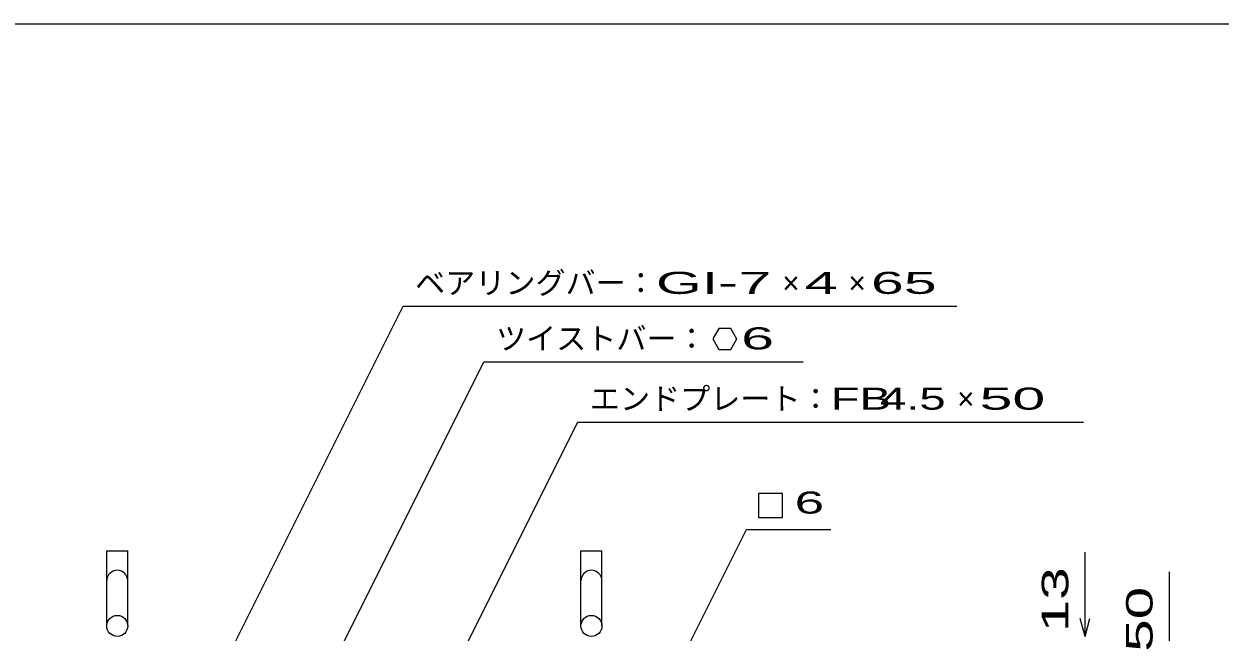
# Model space of a CAD drawing. Units: millimetres, scale not verified. Extents: x -1456 to 1389, y -1026 to 839.
# Drawn here: x -900 to -105, y 434 to 839 of the extents above; entities that cross this region are included whole.
import ezdxf
from ezdxf.enums import TextEntityAlignment as Align

# ---------------------------------------------------------------- set-up
doc = ezdxf.new("R2010")
doc.units = ezdxf.units.MM
doc.header["$LTSCALE"] = 8
for name, color, linetype, lineweight in [('0_2', 150, 'Continuous', 25), ('19', 6, 'Continuous', 25), ('22', 4, 'Continuous', 25)]:
    doc.layers.add(name, color=color, linetype=linetype, lineweight=lineweight)
doc.styles.add('ベクトル', font='')
doc.styles.get('ベクトル').set_extended_font_data('ベクトル')

msp = doc.modelspace()

# ---------------------------------------------------------------- linework, layer by layer
at = {"layer": '0_2'}
msp.add_line((-1379.2, 838.8), (1388.8, 838.8), dxfattribs=at)
at = {"layer": '19'}
for p, q in [((-845, 438.5), (-845, 488.5)), ((-845, 488.5), (-831, 488.5)), ((-831, 438.5), (-831, 488.5)), ((-530, 438.5), (-530, 488.5)), ((-530, 488.5), (-516, 488.5)), ((-516, 438.5), (-516, 488.5))]:
    msp.add_line(p, q, dxfattribs=at)
for centre in [(-838, 438.5), (-523, 438.5)]:
    msp.add_circle(centre, 7, dxfattribs=at)
for centre in [(-838, 468.5), (-523, 468.5)]:
    msp.add_arc(centre, 7, 0, 180, dxfattribs=at)
at = {"layer": '22'}
for p, q in [((-800.4, 346.5), (-648.15, 651)), ((-648.15, 651), (-280.15, 651)), ((-438.4, 636.212), (-442.4, 629.284)), ((-430.4, 636.212), (-438.4, 636.212)), ((-426.4, 629.2), (-430.4, 636.212)), ((-442.4, 629.284), (-438.4, 622.356)), ((-430.4, 622.356), (-426.4, 629.284)), ((-438.4, 622.356), (-430.4, 622.356)), ((-715.65, 371.5), (-594.4, 614)), ((-594.4, 614), (-382.4, 614)), ((-609.75, 418.5), (-532, 574)), ((-532, 574), (-196, 574)), ((-396, 526.5), (-412, 526.5)), ((-412, 526.5), (-412, 510.5)), ((-396, 510.5), (-396, 526.5)), ((-412, 510.5), (-396, 510.5)), ((-472, 398.5), (-420, 502.5)), ((-420, 502.5), (-364, 502.5)), ((-195, 431.5), (-195, 487.5)), ((-139, 418.5), (-139, 474.5)), ((-195, 431.5), (-198.2, 443.5)), ((-195, 431.5), (-191.8, 443.5))]:
    msp.add_line(p, q, dxfattribs=at)

# ---------------------------------------------------------------- texts
at = {"layer": '22', "color": 2, "style": 'ベクトル'}
for s, p in [('ベアリングバー：', (-640.15, 666.6)), ('×', (-396.15, 666.6)), ('×', (-352.15, 666.6)), ('ツイストバー：', (-586.4, 629.6)), ('エンドプレート：', (-524, 589.6)), ('×', (-280, 589.6))]:
    msp.add_text(s, height=14.66, dxfattribs=at).set_placement(p, align=Align.MIDDLE_LEFT)
for s, width, p in [('GI-', 2, (-480.15, 666.6)), (' 7 ', 2, (-436.15, 666.6)), (' 4 ', 2, (-392.15, 666.6)), (' 65 ', 2, (-348.15, 666.6)), (' 6 ', 2, (-434.4, 629.684)), ('FB', 1.6, (-364, 589.6)), (' 4.5 ', 1.6, (-340, 589.6)), (' 50 ', 2, (-276, 589.6)), ('6', 1.8, (-388, 520.5))]:
    msp.add_text(s, height=14.66, dxfattribs=dict(at, width=width)).set_placement(p, align=Align.MIDDLE_LEFT)
at = {"layer": '22', "color": 2, "style": 'ベクトル', "width": 1.65}
for s, p in [(' 13 ', (-215, 423.5)), (' 50 ', (-159, 410.5))]:
    msp.add_text(s, height=17.6, rotation=90, dxfattribs=at).set_placement(p, align=Align.MIDDLE_LEFT)

doc.saveas('drawing.dxf')
